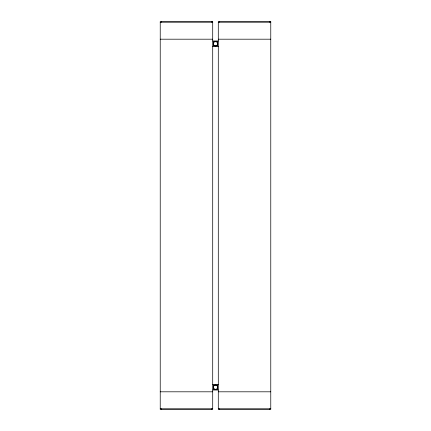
<?xml version="1.0" encoding="UTF-8"?>
<svg xmlns="http://www.w3.org/2000/svg" width="431" height="431" viewBox="0 0 431 431"><rect width="100%" height="100%" fill="white"/><g stroke="black" fill="none" stroke-linecap="round" stroke-linejoin="round"><path stroke-width="0.65" d="M160.23 22.218L212.709 22.218M218.291 22.218L270.77 22.218M160.23 39.194L212.709 39.194M218.291 39.194L270.77 39.194M212.709 40.977L218.291 40.977M212.709 46.559L218.291 46.559M212.709 384.441L218.291 384.441M212.709 390.023L218.291 390.023M160.23 391.806L212.709 391.806M218.291 391.806L270.77 391.806M160.23 408.782L212.709 408.782M218.291 408.782L270.77 408.782M269.429 21.55L269.429 22.218M269.429 408.782L269.429 409.45M219.632 21.55L219.632 22.218M219.632 408.782L219.632 409.45M211.368 21.55L211.368 22.218M211.368 408.782L211.368 409.45M161.571 21.55L161.571 22.218M161.571 408.782L161.571 409.45M212.709 21.55L160.23 21.55L160.23 409.45L212.709 409.45L212.709 21.55M270.77 21.55L218.291 21.55L218.291 409.45L270.77 409.45L270.77 21.55M217.623 41.651L213.377 41.651L213.377 45.891L217.623 45.891L217.623 41.651M217.623 385.109L213.377 385.109L213.377 389.349L217.623 389.349L217.623 385.109M214.449 389.064A2.117 2.117 0 0 0 217.623 387.232A2.117 2.117 0 0 0 214.449 385.4A2.117 2.117 0 0 0 214.449 389.064M214.449 45.6A2.117 2.117 0 0 0 217.623 43.768A2.117 2.117 0 0 0 214.449 41.936A2.117 2.117 0 0 0 214.449 45.6"/></g></svg>
